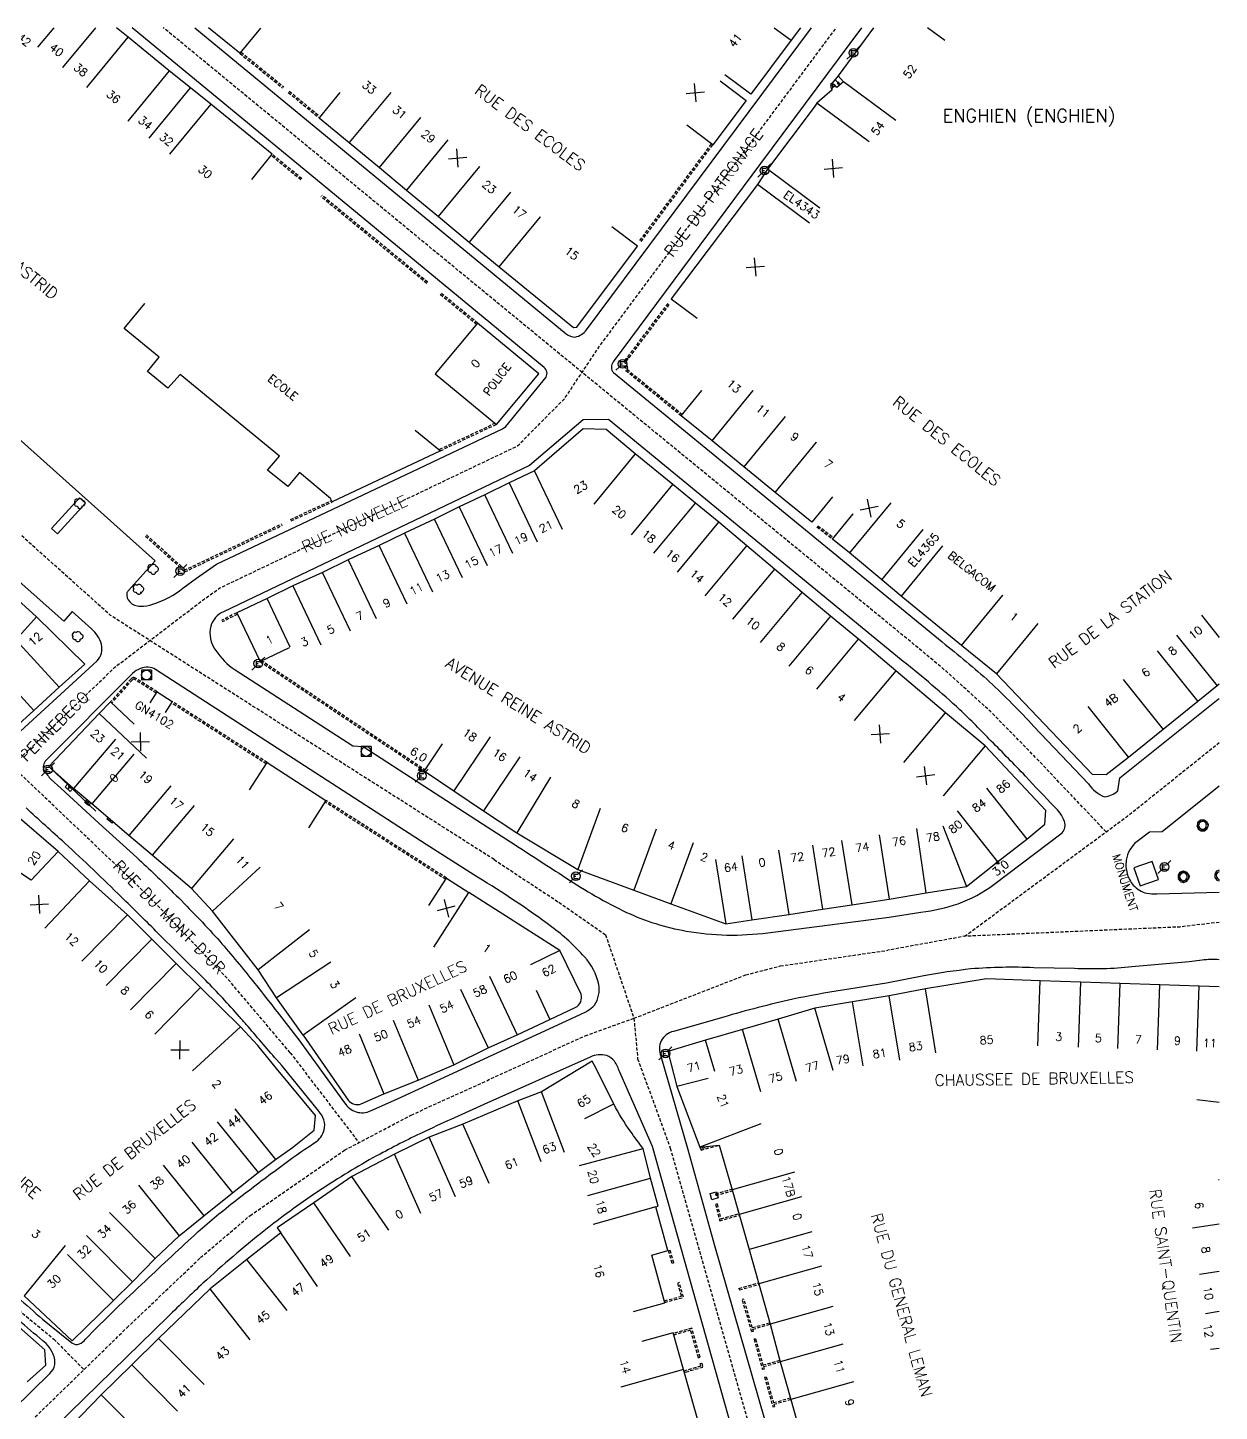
# Model space of a CAD drawing. Header units: millimetres. Extents: x 126000 to 127000, y 153000 to 154000.
# Drawn here: x 126816.8 to 127000, y 153787.3 to 154000 of the extents above; entities that cross this region are included whole.
import ezdxf
from ezdxf.enums import TextEntityAlignment as Align

# ---------------------------------------------------------------- set-up
doc = ezdxf.new("R2010")
doc.units = ezdxf.units.MM
doc.linetypes.add('DASHED', pattern=[0.75, 0.5, -0.25])
doc.layers.get('0').update_dxf_attribs({"linetype": 'CONTINUOUS'})
for name, color, linetype in [('W0001', 6, 'DASHED'), ('W0008', 7, 'CONTINUOUS'), ('W0100', 7, 'CONTINUOUS'), ('W0112', 1, 'DASHED'), ('W0300', 7, 'CONTINUOUS'), ('W0420', 7, 'CONTINUOUS'), ('W0471', 7, 'CONTINUOUS'), ('W0851', 7, 'CONTINUOUS'), ('W0980', 7, 'CONTINUOUS'), ('W0984', 7, 'CONTINUOUS'), ('W0989', 7, 'CONTINUOUS'), ('W0991', 7, 'CONTINUOUS'), ('W1102', 7, 'CONTINUOUS')]:
    doc.layers.add(name, color=color, linetype=linetype)
doc.styles.get("Standard").update_dxf_attribs({"font": 'romans.shx', "width": 0.85})

# ---------------------------------------------------------------- blocks, each defined once
blk = doc.blocks.new('T471')
for p, q in [((-0.333334, 0.333334), (-0.333334, -0.333334)), ((-0.333334, 0.333334), (0.333334, 0.333334)), ((-0.333334, 0), (0, 0)), ((0.500001, 0.500001), (1.000002, 1.000002)), ((-0.500001, -0.500001), (-1.000002, -1.000002)), ((-0.333334, -0.333334), (0.333334, -0.333334))]:
    blk.add_line(p, q)
blk.add_ellipse((0, 0), major_axis=(0.471405, 0.471405), ratio=1, start_param=5.4977871438, end_param=11.780972451)
blk = doc.blocks.new('T420')
for p, q in [((0.75, 0.75), (-0.75, 0.75)), ((-0.75, 0.75), (-0.75, -0.75)), ((0.75, 0.75), (0.75, -0.75)), ((0.75, -0.75), (-0.75, -0.75))]:
    blk.add_line(p, q)
blk.add_ellipse((0, 0), major_axis=(-0.53, 0.53), ratio=1, start_param=3.926991, end_param=10.210176)
blk = doc.blocks.new('T300')
for p, q in [((-0.8, 0.51), (-0.86, 0.34)), ((-0.86, 0.34), (-0.86, 0.17)), ((-0.86, 0.17), (-0.74, 0.06)), ((-0.69, 0.63), (-0.8, 0.51)), ((-0.8, -0.06), (-0.74, 0.06)), ((-0.74, 0.06), (-0.69, 0.11)), ((-0.57, 0.69), (-0.69, 0.63)), ((-0.46, 0.69), (-0.57, 0.69)), ((-0.29, 0.63), (-0.46, 0.69)), ((-0.29, 0.63), (-0.17, 0.74)), ((-0.23, 0.57), (-0.29, 0.63)), ((-0.17, 0.74), (-0.06, 0.8)), ((-0.06, 0.8), (0.06, 0.8)), ((0.06, 0.8), (0.23, 0.74)), ((0.23, 0.74), (0.34, 0.63)), ((0.34, 0.63), (0.4, 0.51)), ((0.46, 0.46), (0.34, 0.46)), ((0.4, 0.51), (0.4, 0.46)), ((0.57, 0.4), (0.46, 0.46)), ((0.57, 0.4), (0.69, 0.29)), ((0.69, 0.29), (0.74, 0.17)), ((0.74, 0.06), (0.69, -0.17)), ((0.74, 0.17), (0.74, 0.06)), ((-0.8, -0.17), (-0.8, -0.06)), ((-0.8, -0.23), (-0.8, -0.17)), ((-0.74, -0.34), (-0.8, -0.23)), ((-0.69, -0.4), (-0.74, -0.34)), ((-0.51, -0.46), (-0.69, -0.4)), ((-0.4, -0.46), (-0.51, -0.46)), ((-0.4, -0.46), (-0.34, -0.46)), ((-0.34, -0.46), (-0.34, -0.4)), ((-0.34, -0.51), (-0.34, -0.46)), ((-0.29, -0.63), (-0.34, -0.51)), ((-0.17, -0.74), (-0.29, -0.63)), ((-0.06, -0.8), (-0.17, -0.74)), ((0.06, -0.8), (-0.06, -0.8)), ((0.17, -0.74), (0.06, -0.8)), ((0.23, -0.69), (0.17, -0.74)), ((0.29, -0.46), (0.23, -0.46)), ((0.29, -0.63), (0.23, -0.69)), ((0.46, -0.4), (0.29, -0.46)), ((0.34, -0.51), (0.29, -0.63)), ((0.34, -0.51), (0.34, -0.46)), ((0.57, -0.34), (0.46, -0.4)), ((0.63, -0.29), (0.57, -0.34)), ((0.69, -0.17), (0.63, -0.29))]:
    blk.add_line(p, q)
blk = doc.blocks.new('T851')
for p, q in [((-0.25, -0.15), (0, 0.32)), ((0, 0.32), (0.25, -0.15)), ((-0.25, -0.15), (0.25, -0.15))]:
    blk.add_line(p, q)
for major_axis in [(-0.106, 0.106), (-0.0354, 0.0354), (-0.0236, 0.0236)]:
    blk.add_ellipse((0, 0), major_axis=major_axis, ratio=1, start_param=3.926991, end_param=10.210176)
blk = doc.blocks.new('t991o')
at = {"color": 0, "linetype": 'Continuous'}
for p, q in [((-1, 1), (1, -1)), ((-1, -1), (1, 1))]:
    blk.add_line(p, q, dxfattribs=at)
blk = doc.blocks.new('t112o')
at = {"color": 0, "linetype": 'Continuous'}
for p, q in [((-0.5, 0.5), (0.5, 0.5)), ((-0.5, -0.5), (-0.5, 0.5)), ((0.5, 0.5), (0.5, -0.5)), ((0.5, -0.5), (-0.5, -0.5))]:
    blk.add_line(p, q, dxfattribs=at)

msp = doc.modelspace()

# ---------------------------------------------------------------- linework, layer by layer
at = {"layer": 'W0001', "flags": 128}
for points in [[(126888.49, 153872.09), (126842.56, 153901.3), (126835.56, 153905.77), (126829.52, 153909.63), (126750.8, 153980.13), (126743.16, 153988.27), (126736.26, 153995.62), (126732.39, 153998.81), (126730.89, 154000)], [(126816.95, 153888.96), (126830.19, 153901.67), (126835.56, 153905.77), (126843.75, 153912.02), (126846.34, 153913.86), (126892.11, 153935.7), (126899.33, 153942.98), (126902.02, 153947), (126904.75, 153951.08), (126941.11, 154000)], [(126982.6, 153876.35), (126977.26, 153881.98), (126970.84, 153888.74), (126964.8, 153894.87), (126958.05, 153901), (126954.4, 153904.06), (126906.46, 153943.35), (126902.02, 153947), (126880.9, 153964.36), (126837.63, 154000)], [(126699.02, 153932.22), (126707.89, 153919.68), (126719.77, 153903.43), (126749.05, 153868.65), (126777.82, 153834.82), (126779.9, 153833.1), (126784.81, 153828.07), (126799.42, 153815.93), (126818.6, 153800.18), (126820.8, 153798.36), (126820.8, 153798.36)], [(126960.83, 153860.29), (126985.87, 153878.77), (127000, 153890.09)], [(126814.36, 153886.48), (126816.95, 153888.96), (126816.95, 153888.96)], [(126857.14, 153842.39), (126847.55, 153853.73), (126835.19, 153866.65), (126814.36, 153886.48), (126811.61, 153883.84), (126804.2, 153874.31), (126802.15, 153869.19), (126781.77, 153836.15), (126779.9, 153833.1), (126778.26, 153829.08), (126772.03, 153823.4), (126760.89, 153813.56), (126745.63, 153803.92), (126730.88, 153797.08), (126726.47, 153794.92), (126726.47, 153794.92)], [(127000, 153862.44), (126993.86, 153861.72), (126960.83, 153860.29), (126949.02, 153858.15), (126949.02, 153858.15)], [(126915.57, 153827.74), (126938.62, 153746.55), (126940.66, 153739.34), (126940.66, 153739.34)]]:
    msp.add_lwpolyline(points, dxfattribs=at)
at = {"layer": 'W0001'}
for points in [[(126888.49, 153872.09), (126898.43, 153865.53), (126905.62, 153860.54), (126909.99, 153847.69), (126910.56, 153841.47), (126915.57, 153827.74), (126915.57, 153827.74)], [(126737.63, 153715.84), (126746.59, 153722.92), (126753.47, 153727.41), (126759.89, 153731.78), (126772.96, 153742.75), (126784.72, 153754.01), (126801.43, 153770.26), (126816.33, 153784.82), (126832.02, 153800.09), (126843.35, 153810.89), (126850.96, 153817.35), (126865.5, 153827.41), (126875.75, 153832.81), (126902.48, 153844.99), (126909.99, 153847.69), (126927.18, 153854.36), (126932.49, 153855.73), (126949.02, 153858.15), (126949.02, 153858.15)], [(126857.14, 153842.39), (126863.51, 153834.05), (126867.7, 153828.57), (126867.7, 153828.57)], [(126820.8, 153798.36), (126825.42, 153793.67), (126825.42, 153793.67)]]:
    msp.add_lwpolyline(points, dxfattribs=at)
at = {"layer": 'W0008', "flags": 128}
for points in [[(126862.22, 153975.78), (126832.84, 154000, 0.1854)], [(126842.46, 154000), (126899.59, 153952.95, 0.1793), (126900.98, 153952.43, 0.1746), (126902.71, 153953.53), (126902.71, 153953.53)], [(126929.47, 153979.11), (126906.8, 153948.63, 0.3438), (126906.83, 153946.96), (126957.39, 153905.55, -0.014), (126964.68, 153899.43, -0.0169), (126971.48, 153892.57), (126979.89, 153883.73, 0.159), (126982.37, 153881.76, 0.1555), (126984.38, 153882.65), (126984.71, 153884.64), (126999.81, 153896.73), (127000, 153896.88)], [(126793.2, 153956.64), (126836.37, 153918.02), (126832.26, 153913.46, 0.1044), (126832.03, 153913.08, 0.2552), (126832.46, 153911.71, 0.2075), (126834.09, 153911.05, 0.0765), (126836.03, 153911.35, 0.0943), (126840.65, 153913.83), (126842.72, 153915.38), (126845.82, 153917.51), (126874.97, 153931.29), (126889.78, 153938.31), (126890.3, 153938.7), (126896.48, 153946.27, 0.3518), (126896.21, 153947.75), (126862.22, 153975.78), (126862.22, 153975.78)], [(126949.23, 153863.22), (126954.12, 153864, 0.0549), (126959.85, 153865.3, 0.0755), (126965.33, 153868.26), (126975.85, 153876.22, 0.2848), (126976.17, 153877.96, 0.1373), (126974.62, 153880.23, -0.0047), (126970.2, 153884.91, 0.0045), (126964.93, 153890.31, 0.0092), (126960.1, 153895.14, 0.0176), (126951.41, 153902.57), (126932.48, 153918.1), (126906.09, 153939.74), (126902.18, 153939.7), (126893.91, 153932.7), (126846.86, 153910.2, 0.1974), (126844.92, 153907.99, 0.2229), (126845.69, 153904.25, 0.1027), (126848.67, 153901.28), (126866.77, 153889.56), (126868.37, 153889.5), (126886.73, 153877.58), (126891.03, 153874.81), (126891.03, 153874.81)], [(126814.44, 153890.73), (126827.46, 153902.64, 0.2515), (126828.11, 153905.18, 0.16), (126826.57, 153907.56), (126823.61, 153910.23), (126822.34, 153908.76), (126817.33, 153913.23), (126809.72, 153919.94)], [(126885.95, 153869.37), (126878.05, 153874.43), (126836.45, 153901.33, 0.2232), (126834.13, 153901.48, 0.1137), (126832.91, 153900.71), (126819.46, 153887.2), (126819.46, 153887.2)], [(126819.46, 153887.2, 0.1151), (126819.14, 153886.37, 0.1611), (126819.83, 153885.08, 0.0444), (126820.4, 153884.41), (126821.87, 153883.08), (126827.72, 153877.68), (126833.56, 153872.4, -0.0124), (126839.17, 153867, -0.0134), (126845.61, 153860.32, -0.0137), (126850.94, 153853.98, -0.0064), (126856.53, 153846.88), (126858.45, 153844.36), (126858.45, 153844.36)], [(127000, 153883.39), (126991.23, 153876.37), (126989.25, 153876.32), (126987.35, 153874.88, 0.1913), (126985.69, 153871.98, 0.1056), (126985.82, 153869.95, 0.1136), (126986.77, 153868.17, 0.1567), (126988.87, 153866.91, 0.0615), (126990.37, 153866.81), (127000, 153867.1, 0.2521)], [(126855.84, 153840.42), (126855.04, 153841.33, -0.0024), (126850.38, 153846.74, 0.0024), (126849.29, 153847.98, 0.0151), (126844.15, 153853.49), (126836.5, 153861.1, 0.0022), (126831.21, 153866.3, 0.0093), (126822.49, 153874.63, -0.005), (126816.52, 153880.03, 0.0905)], [(127000, 153856.69, 0.053158), (126997.35, 153856.63), (126995.38, 153856.39), (126986.57, 153855.59, -0.0158), (126982.16, 153855.28, -0.0131), (126977.75, 153855.32), (126971.48, 153855.47, 0.0298), (126961.81, 153855.28, 0.0179), (126954.54, 153854.21), (126948.82, 153853.07), (126948.82, 153853.07)], [(126819.61, 153797.68, -0.005), (126815.79, 153800.93, 0.0034), (126812.92, 153803.44, 0.0087), (126810.27, 153805.6), (126797.34, 153815.84), (126782.53, 153827.45, 0.1692), (126781.43, 153827.86, 0.1793), (126780.43, 153827.44), (126777.73, 153824.94, -0.0018), (126774.82, 153822.25, -0.0132), (126767.13, 153815.65, -0.0147), (126761.58, 153811.3, -0.0219), (126754.53, 153806.69, -0.0158), (126746.9, 153802.41, -0.0121), (126740.45, 153799.28, 0.0075), (126732.16, 153795.47), (126727.19, 153793), (126727.19, 153793)], [(126797.71, 153670.12), (126807.96, 153671.4, 0.0275), (126813.56, 153672.38, 0.0367), (126819.55, 153674.31, 0.0446), (126828.59, 153678.95), (126872.44, 153706.46), (126886.51, 153715.36, -0.0176), (126900.85, 153723.95, -0.0122), (126914.05, 153730.43), (126931.4, 153738.69, 0.109), (126934.26, 153740.74, 0.0905), (126935.35, 153742.82, 0.1486), (126935.57, 153747.28), (126912.87, 153827.97), (126912.87, 153827.97)], [(126918.26, 153827.51), (126922.4, 153812.76), (126941.66, 153745.82, 0.1275), (126942.48, 153744.25, 0.1987), (126944.15, 153743.58), (126955.47, 153743.93), (127000, 153745.45)], [(126815.27, 153804.79, 0.0102), (126819.06, 153801.45), (126821.99, 153799.05), (126821.99, 153799.05)]]:
    msp.add_lwpolyline(points, format="xyb", dxfattribs=at)
for points in [[(126902.71, 153953.53), (126937.27, 154000)], [(126944.96, 154000), (126929.47, 153979.11), (126929.47, 153979.11)], [(126824.76, 153927.69), (126825.66, 153926.87), (126821.35, 153922.16), (126820.46, 153922.97), (126824.76, 153927.69), (126824.76, 153927.69)], [(126891.03, 153874.81), (126891.03, 153874.81), (126891.03, 153874.81)]]:
    msp.add_lwpolyline(points, dxfattribs=at)
at = {"layer": 'W0008'}
for points in [[(126891.03, 153874.81, 0.0018), (126899.54, 153869.3, 0.0356), (126908.85, 153863.97, 0.0623), (126918, 153861.1, 0.0402), (126924.27, 153860.49, 0.0359), (126930.56, 153860.84), (126949.23, 153863.22), (126949.23, 153863.22)], [(126858.45, 153844.36), (126865.51, 153834.68, 0.1574), (126867.29, 153833.28, 0.1772), (126869.48, 153833.46), (126873.54, 153835.27), (126901.7, 153848.28, 0.1108), (126903.92, 153849.7, 0.2014), (126904.57, 153852.88, 0.1411), (126902.38, 153857.12, 0.0541), (126897.32, 153861.77, 0.0244), (126885.95, 153869.37), (126885.95, 153869.37)], [(126948.81, 153853.07), (126942.05, 153852, 0.013), (126934.42, 153850.62, 0.0168), (126923.8, 153847.88), (126916.06, 153845.67, 0.2021), (126914.16, 153844.24, 0.1792), (126914.13, 153841.85), (126918.26, 153827.51), (126918.26, 153827.51)], [(126912.87, 153827.97), (126907.8, 153839.41, 0.0584), (126907, 153841.09, 0.1471), (126905.8, 153841.95, 0.183), (126903.27, 153841.71), (126886.9, 153834.41, 0.0058), (126877.96, 153830.35, 0.0137), (126870.96, 153826.82, 0.0209), (126862.31, 153821.64, 0.0199), (126854.12, 153815.78, 0.0022), (126853.16, 153815.03, 0.0194), (126843.73, 153806.95, 0.0064), (126838.4, 153801.86), (126812.45, 153776.58)], [(126821.99, 153799.05), (126823.57, 153797.77, 0.2481), (126824.76, 153797.63, 0.1168), (126825.64, 153798.31, -0.0145), (126834.85, 153807.28, -0.0076), (126842.96, 153814.83, -0.0151), (126848.76, 153819.68, -0.0061), (126855.07, 153824.44, -0.0169), (126860.04, 153828), (126860.95, 153828.58, 0.1841), (126862.35, 153830.53, 0.1385), (126862.33, 153832.05, 0.094), (126861.52, 153833.41), (126855.84, 153840.42), (126855.84, 153840.42)], [(126727.19, 153793), (126714.38, 153787.14, 0.2037), (126713.63, 153786.2, 0.1875), (126713.61, 153785.35), (126721.81, 153767.11), (126728.51, 153752.21, 0.0121), (126732.16, 153744.5, -0.0035), (126740.13, 153729.62, 0.0774), (126741.4, 153727.58, 0.1833), (126743.54, 153726.48, 0.1347), (126745.9, 153727.25, 0.0147), (126752.1, 153730.94, 0.0094), (126757.69, 153734.43, 0.0284), (126764.82, 153739.86, 0.0115), (126771.35, 153745.71, 0.0043), (126781.03, 153754.86, 0.0023), (126794.89, 153768.32), (126820.2, 153793.07, 0.1556), (126820.93, 153794.44, 0.155), (126820.55, 153796.35, 0.0803), (126819.61, 153797.68)]]:
    msp.add_lwpolyline(points, format="xyb", dxfattribs=at)
at = {"layer": 'W0100'}
for p, q in [((126940.89, 153992.02), (126941.66, 153991.22)), ((126941.23, 153991.45), (126941.66, 153991.22)), ((126941.66, 153991.22), (126941.45, 153991.67)), ((126822.93, 153882.93), (126823.35, 153883.42)), ((126823.35, 153883.42), (126822.98, 153883.28)), ((126823.35, 153883.42), (126823.27, 153883.03)), ((126825.83, 153880.63), (126826.16, 153881.06)), ((126826.16, 153881.06), (126825.87, 153880.92)), ((126826.16, 153881.06), (126826.09, 153880.74)), ((126829.35, 153878), (126829.5, 153878.2)), ((126829.5, 153878.2), (126829.35, 153878.14)), ((126829.5, 153878.2), (126829.48, 153878.04)), ((126860.8, 153830.49), (126861.04, 153832.76))]:
    msp.add_line(p, q, dxfattribs=at)
at = {"layer": 'W0100', "flags": 128}
for points in [[(126851.22, 153976.66), (126854.39, 153980.53), (126844.94, 153988.26), (126841.81, 153990.73), (126838.53, 153993.35), (126832.21, 153998.54), (126830.44, 154000)], [(126852.57, 153999.93), (126849.4, 153996.06), (126844.59, 154000)], [(126946.81, 154000), (126941.39, 153992.62), (126942.23, 153991.68), (126941.2, 153990.8), (126940.95, 153991.1), (126940.36, 153990.62), (126940.46, 153990.43), (126938.1, 153988.38), (126937.68, 153987.78), (126930.55, 153978.22), (126928.97, 153975.9), (126915.72, 153958.32), (126919.71, 153955.31), (126919.71, 153955.31)], [(126935.61, 154000), (126934.17, 153998.06), (126927.95, 153989.77), (126923.95, 153992.77), (126923.95, 153992.77)], [(126941.39, 153992.62), (126940.4, 153991.43), (126940.4, 153991.43)], [(126923.26, 153991.81), (126927.25, 153988.8), (126922.14, 153982.01), (126918.14, 153985.01), (126918.14, 153985.01)], [(126864.75, 153990.02), (126861.58, 153986.15), (126866.22, 153982.35), (126870.85, 153978.5), (126875, 153975.02), (126879.94, 153970.97), (126884.65, 153967.02), (126889.27, 153963.21), (126895.96, 153957.74), (126900.72, 153953.91), (126901.21, 153953.94), (126910.56, 153966.38), (126906.57, 153969.38), (126906.57, 153969.38)], [(126876.38, 153938.13), (126880.24, 153934.95), (126863.59, 153927.08), (126863.34, 153927.63), (126858.55, 153931.6), (126856.78, 153929.43), (126853.66, 153931.98), (126855.48, 153934.1), (126840.2, 153946.69), (126838.33, 153944.57), (126835.2, 153947.14), (126837, 153949.32), (126831.6, 153953.74), (126834.78, 153957.6), (126834.78, 153957.6)], [(126888.86, 153939.01), (126895.39, 153946.78), (126885.96, 153954.55), (126879.43, 153946.77), (126888.86, 153939.01), (126888.86, 153939.01)], [(126940.53, 153927.85), (126937.37, 153923.97), (126931.71, 153928.54), (126926.9, 153932.49), (126922.02, 153936.47), (126917.26, 153940.33), (126920.42, 153944.21), (126920.42, 153944.21)], [(126949.25, 153866.02), (126954.95, 153866.97), (126961.14, 153867.97), (126965.88, 153871.72), (126970.38, 153875.22), (126973.17, 153877.51), (126973.34, 153879.64), (126963.98, 153889.56), (126957.91, 153894.67), (126950.27, 153901.12), (126944.51, 153905.97), (126940.21, 153909.52), (126935.87, 153913.14), (126931.58, 153916.72), (126927.34, 153920.31), (126923.07, 153923.95), (126919.45, 153926.87), (126915.99, 153929.76), (126910.19, 153934.48), (126905.73, 153938.22), (126902.21, 153938.32), (126897.39, 153934.15), (126894.71, 153931.88), (126890.83, 153930), (126887.06, 153928.18), (126883.14, 153926.35), (126879.31, 153924.44), (126874.69, 153922.29), (126870.82, 153920.37), (126866.03, 153918.17), (126862.13, 153916.25), (126857.55, 153914.16), (126853.62, 153912.23), (126848.91, 153910.05), (126852.51, 153902.54), (126857.02, 153904.71), (126857.02, 153904.71)], [(127000, 153899.06), (126999.66, 153898.79), (126996.68, 153896.38), (126991.37, 153892.11), (126986.02, 153887.8), (126982.6, 153885.11), (126980.52, 153885.16), (126965.76, 153900.64), (126960.37, 153905.03), (126951.07, 153912.59), (126948.11, 153915.09), (126943.12, 153919.23), (126940.53, 153921.36), (126943.68, 153925.24), (126943.68, 153925.24)], [(126813.67, 153891.31), (126817.72, 153895.01), (126821.61, 153898.58), (126825.57, 153902.14), (126818.15, 153909.4), (126814.12, 153913.05), (126810.77, 153909.35), (126810.77, 153909.35)], [(126835.62, 153896.18), (126836.7, 153897.87), (126839, 153896.39), (126837.92, 153894.71), (126837.92, 153894.71)], [(126820.02, 153886.42), (126827.78, 153894.57), (126829.53, 153896.35), (126833.15, 153892.9), (126833.15, 153892.9)], [(126880.51, 153889.88), (126877.73, 153885.73), (126882.32, 153882.64), (126886.88, 153879.58), (126891.98, 153876.2), (126891.98, 153876.2)], [(126859.13, 153845.07), (126855.02, 153850.85), (126852.22, 153855.15), (126845.18, 153864.15), (126841.95, 153867.64), (126835.91, 153872.75), (126832.32, 153875.79), (126826.65, 153880.65), (126823.82, 153883), (126820.02, 153886.42), (126820.02, 153886.42)], [(126850.89, 153882.8), (126853.6, 153887), (126862.64, 153881.16), (126859.93, 153876.96), (126859.93, 153876.96)], [(126822.97, 153883.76), (126822.55, 153883.28), (126823.31, 153882.57), (126823.75, 153883.06), (126823.75, 153883.06)], [(126826.45, 153880.82), (126826.11, 153880.41), (126825.55, 153880.85), (126825.9, 153881.27), (126825.9, 153881.27)], [(126855.05, 153839.96), (126852.14, 153843.49), (126849.48, 153846.36), (126843.34, 153852.4), (126839.61, 153856.13), (126835.89, 153859.83), (126832.14, 153863.57), (126826.27, 153868.83), (126821.47, 153873.35), (126814.42, 153879.36)], [(126829.91, 153877.86), (126829.75, 153877.68), (126828.94, 153878.33), (126829.12, 153878.53), (126829.12, 153878.53)], [(126990.67, 153869.03), (126989.69, 153871.82), (126986.85, 153870.83), (126987.85, 153868.04), (126990.67, 153869.03), (126990.67, 153869.03)], [(126878.48, 153865.05), (126881.18, 153869.25), (126884.6, 153867.05), (126884.6, 153867.05)], [(127000, 153852.52), (126996.9, 153852.63), (126990.85, 153852.85), (126984.75, 153853.03), (126978.68, 153853.25), (126972.44, 153853.44), (126964.18, 153853.75), (126954.8, 153852.23), (126949.21, 153851.14), (126949.21, 153851.14)], [(126949.21, 153851.13), (126949.21, 153851.13), (126949.21, 153851.13)], [(127000, 153834.73), (126996.55, 153835.14), (126996.55, 153835.14)], [(126819.39, 153796.69), (126811.46, 153803.68), (126804.92, 153808.83), (126796.57, 153815.21), (126791.99, 153818.58), (126782.07, 153826.83), (126780.69, 153826.77), (126778.12, 153824.29), (126767.8, 153814.88), (126754.92, 153806.03), (126751.22, 153803.92), (126747.4, 153801.75), (126743.46, 153799.91), (126738.52, 153797.63), (126732.44, 153794.84), (126727.43, 153792.32), (126727.43, 153792.32)], [(126909.95, 153802.58), (126914.76, 153803.92), (126912.72, 153811.28), (126915.19, 153812.01), (126913.35, 153818.68), (126913.73, 153818.78), (126912.55, 153823.1), (126911.41, 153827.65), (126911.41, 153827.65)], [(126920.14, 153827.87), (126923.09, 153828.18), (126925.07, 153821.31), (126926.16, 153817.54), (126927.71, 153812.12), (126929.2, 153806.88), (126930.96, 153800.66), (126932.5, 153794.85), (126934.14, 153789.06), (126935.76, 153783.23)], [(126999.86, 153822.88), (127000, 153822.9)], [(126816.24, 153804.99), (126823.64, 153798.09), (126823.64, 153798.09)], [(126913.34, 153737.39), (126918.58, 153739.86), (126923.84, 153742.36), (126930.34, 153745.39), (126930.77, 153747.29), (126928.53, 153754.99), (126926.88, 153760.6), (126925.32, 153766.18), (126923.05, 153774.44), (126922.89, 153775.02), (126923.11, 153775.08), (126923.59, 153775.88), (126923.07, 153777.75), (126922.26, 153778.23), (126922.01, 153778.16), (126921.31, 153780.65), (126917.62, 153793.67), (126916.01, 153799.33), (126911.2, 153797.97), (126911.2, 153797.97)]]:
    msp.add_lwpolyline(points, dxfattribs=at)
at = {"layer": 'W0100'}
for points in [[(126891.98, 153876.2), (126901.38, 153870.55), (126909.96, 153867.39), (126915.65, 153865.27), (126924.14, 153862.23), (126928.12, 153862.81), (126933.79, 153863.67), (126938.97, 153864.45), (126943.47, 153865.15), (126949.25, 153866.02), (126949.25, 153866.02)], [(126949.21, 153851.14), (126943.59, 153850.23), (126937.8, 153849.24), (126932.15, 153847.55), (126926.67, 153845.97), (126921.01, 153844.33), (126915.18, 153842.57), (126916.57, 153837.19), (126920.14, 153827.87), (126920.14, 153827.87)], [(126861.04, 153832.76), (126855.05, 153839.96), (126855.05, 153839.96)], [(126823.64, 153798.09), (126829.96, 153804.3), (126832.88, 153807.18), (126836.39, 153810.74), (126840.07, 153814.23), (126843.88, 153817.29), (126848.26, 153820.86), (126852.19, 153823.97), (126854.89, 153825.96), (126857.48, 153827.84), (126860.8, 153830.49), (126860.8, 153830.49)], [(126816.72, 153791.8), (126819.58, 153794.36), (126819.39, 153796.69)]]:
    msp.add_lwpolyline(points, dxfattribs=at)
for points in [[(126859.13, 153845.07), (126866.04, 153835.1, 0.3189), (126868.07, 153834.53), (126871.56, 153836.08), (126876.82, 153838.15), (126882.31, 153840.55), (126887.6, 153843.13), (126892.03, 153845.14), (126897.08, 153847.48), (126900.98, 153849.36, 0.3544), (126901.9, 153851.41), (126898.58, 153858.12), (126884.6, 153867.05), (126884.6, 153867.05)], [(126911.41, 153827.65, -0.008), (126909.46, 153830.31, -0.036), (126906.89, 153834.53), (126903.87, 153840.54), (126903.59, 153841.08), (126895.77, 153836.37), (126892.14, 153834.99), (126883.68, 153831.43), (126878.5, 153829.4), (126873.18, 153826.8), (126866.64, 153823.34), (126860.78, 153819.32), (126855.13, 153815.48), (126855.68, 153814.68), (126850.49, 153810.62), (126844.81, 153806.1), (126836.87, 153798.47), (126832.77, 153794.39), (126828.09, 153789.77), (126823.47, 153785.03), (126819.32, 153781.1), (126815.2, 153776.98), (126815.2, 153776.98)]]:
    msp.add_lwpolyline(points, format="xyb", dxfattribs=at)
at = {"layer": 'W0112'}
for p, q in [((126849.4, 153996.06), (126855.98, 153990.73)), ((126849.56, 153996.26), (126856.14, 153990.92)), ((126857, 153990.23), (126861.73, 153986.34)), ((126940.25, 153991.18), (126940.24, 153991.03)), ((126940.24, 153991.03), (126940.25, 153990.91)), ((126940.26, 153991.26), (126940.25, 153991.18)), ((126940.25, 153990.91), (126940.27, 153990.8)), ((126940.28, 153991.34), (126940.26, 153991.26)), ((126940.82, 153990.88), (126940.27, 153991.21)), ((126940.27, 153991.21), (126940.44, 153991.2)), ((126940.27, 153990.8), (126940.31, 153990.71)), ((126940.31, 153991.4), (126940.28, 153991.34)), ((126940.35, 153991.43), (126940.31, 153991.4)), ((126940.31, 153990.71), (126940.35, 153990.62)), ((126940.4, 153991.43), (126940.35, 153991.43)), ((126940.94, 153991.09), (126940.4, 153991.43)), ((126940.44, 153991.2), (126940.52, 153991.26)), ((126940.5, 153991.2), (126940.49, 153991.14)), ((126940.49, 153991.14), (126940.49, 153991.03)), ((126940.49, 153991.03), (126940.49, 153990.95)), ((126940.49, 153990.95), (126940.51, 153990.88)), ((126940.52, 153991.25), (126940.5, 153991.2)), ((126940.51, 153990.88), (126940.54, 153990.81)), ((126940.52, 153991.26), (126940.52, 153991.25)), ((126940.54, 153990.81), (126940.58, 153990.73)), ((126856.84, 153990.04), (126861.58, 153986.15)), ((126910.9, 153967.27), (126921.94, 153982.16)), ((126911.1, 153967.12), (126922.14, 153982.01)), ((126858.78, 153976.58), (126854.23, 153980.33)), ((126858.94, 153976.77), (126854.39, 153980.52)), ((126878.14, 153960.67), (126861.86, 153974.03)), ((126878.3, 153960.86), (126862.02, 153974.23)), ((126885.82, 153954.35), (126880.18, 153958.99)), ((126885.98, 153954.54), (126880.34, 153959.19)), ((126915.18, 153957.59), (126908.55, 153948.8)), ((126915.38, 153957.44), (126908.75, 153948.65)), ((126908.55, 153948.8), (126908.77, 153947.28)), ((126908.8, 153948.84), (126909.02, 153947.31)), ((126908.77, 153947.29), (126917.27, 153940.35)), ((126908.77, 153947.28), (126917.28, 153940.34)), ((126908.92, 153947.48), (126917.43, 153940.54)), ((126908.93, 153947.47), (126917.43, 153940.54)), ((126880.13, 153935.18), (126888.76, 153939.25)), ((126880.24, 153934.95), (126888.87, 153939.03)), ((126857.18, 153924.38), (126863.49, 153927.31)), ((126857.29, 153924.16), (126863.59, 153927.08)), ((126835.05, 153922.01), (126841.12, 153916.53)), ((126840.84, 153916.57), (126855.83, 153923.71)), ((126840.95, 153916.34), (126855.94, 153923.49)), ((126938.13, 153923.23), (126940.53, 153921.36)), ((126938.28, 153923.43), (126940.69, 153921.56)), ((126834.88, 153921.82), (126840.95, 153916.34)), ((126848.91, 153910.04), (126846.56, 153908.84)), ((126849.02, 153909.82), (126846.67, 153908.62)), ((126852.51, 153902.54), (126877.73, 153885.73)), ((126852.65, 153902.75), (126877.86, 153885.93)), ((126832.68, 153899.9), (126829.53, 153896.35)), ((126832.87, 153899.73), (126829.72, 153896.19)), ((126832.77, 153899.98), (126832.68, 153899.9)), ((126832.89, 153900.05), (126832.77, 153899.98)), ((126832.92, 153899.78), (126832.87, 153899.73)), ((126833.02, 153900.09), (126832.89, 153900.05)), ((126833, 153899.82), (126832.92, 153899.78)), ((126833.07, 153899.85), (126833, 153899.82)), ((126833.15, 153900.1), (126833.02, 153900.09)), ((126833.12, 153899.85), (126833.07, 153899.85)), ((126833.13, 153899.85), (126833.12, 153899.85)), ((126836.56, 153897.66), (126833.13, 153899.85)), ((126833.26, 153900.06), (126833.15, 153900.1)), ((126836.7, 153897.87), (126833.26, 153900.06)), ((126853.47, 153886.79), (126838.86, 153896.18)), ((126853.6, 153887), (126839, 153896.39)), ((126881.05, 153869.04), (126862.5, 153880.94)), ((126881.18, 153869.25), (126862.64, 153881.15)), ((126996.71, 153877.83), (126996.56, 153877.31)), ((126997.13, 153878.16), (126996.71, 153877.83)), ((126996.92, 153877.69), (126996.81, 153877.32)), ((126997.22, 153877.93), (126996.92, 153877.69)), ((126997.66, 153878.19), (126997.13, 153878.16)), ((126997.6, 153877.94), (126997.22, 153877.93)), ((126997.92, 153877.73), (126997.6, 153877.94)), ((126998.11, 153877.89), (126997.66, 153878.19)), ((126998.05, 153877.38), (126997.92, 153877.73)), ((126997.95, 153877.01), (126998.05, 153877.38)), ((126998.3, 153877.39), (126998.11, 153877.89)), ((126998.16, 153876.87), (126998.3, 153877.39)), ((126996.56, 153877.31), (126996.75, 153876.8)), ((126996.75, 153876.8), (126997.2, 153876.51)), ((126996.81, 153877.32), (126996.95, 153876.96)), ((126996.95, 153876.96), (126997.27, 153876.75)), ((126997.2, 153876.51), (126997.74, 153876.53)), ((126997.27, 153876.75), (126997.65, 153876.77)), ((126997.65, 153876.77), (126997.95, 153877.01)), ((126997.74, 153876.53), (126998.16, 153876.87)), ((126993.95, 153870.13), (126993.65, 153869.68)), ((126993.65, 153869.68), (126993.67, 153869.15)), ((126993.67, 153869.15), (126994, 153868.72)), ((126994.11, 153869.93), (126993.89, 153869.61)), ((126993.89, 153869.61), (126993.91, 153869.23)), ((126993.91, 153869.23), (126994.14, 153868.93)), ((126994.46, 153870.31), (126993.95, 153870.13)), ((126994.46, 153870.06), (126994.11, 153869.93)), ((126994.14, 153868.93), (126994.51, 153868.82)), ((126994.97, 153870.17), (126994.46, 153870.31)), ((126994.83, 153869.96), (126994.46, 153870.06)), ((126994.51, 153868.82), (126994.87, 153868.96)), ((126995.07, 153869.66), (126994.83, 153869.96)), ((126994.87, 153868.96), (126995.08, 153869.27)), ((126995.3, 153869.74), (126994.97, 153870.17)), ((126995.02, 153868.76), (126995.32, 153869.21)), ((126995.08, 153869.27), (126995.07, 153869.66)), ((126995.32, 153869.21), (126995.3, 153869.74)), ((126999.59, 153870.31), (126999.29, 153869.86)), ((126999.29, 153869.86), (126999.3, 153869.33)), ((126999.3, 153869.33), (126999.64, 153868.9)), ((126999.74, 153870.11), (126999.53, 153869.79)), ((126999.53, 153869.79), (126999.54, 153869.41)), ((126999.54, 153869.41), (126999.78, 153869.11)), ((127000, 153870.46), (126999.59, 153870.31)), ((126999.64, 153868.9), (127000, 153868.8)), ((127000, 153870.21), (126999.74, 153870.11)), ((126999.78, 153869.11), (127000, 153869.05)), ((126994, 153868.72), (126994.52, 153868.57)), ((126994.52, 153868.57), (126995.02, 153868.76)), ((126920.14, 153827.87), (126920.32, 153827.41)), ((126920.32, 153827.41), (126923.09, 153828.18)), ((126920.4, 153827.9), (126920.47, 153827.71)), ((126920.47, 153827.71), (126921.6, 153828.02)), ((126922.54, 153820.7), (126925.04, 153821.41)), ((126922.61, 153820.46), (126925.11, 153821.17)), ((126922.54, 153819.07), (126923.18, 153816.54)), ((126922.78, 153819.14), (126923.36, 153816.85)), ((126923.18, 153816.54), (126926.18, 153817.39)), ((126923.36, 153816.85), (126926.12, 153817.64)), ((126915.87, 153810.01), (126915.3, 153811.98)), ((126916.11, 153810.08), (126915.54, 153812.05)), ((126917.29, 153804.97), (126916.73, 153806.97)), ((126917.6, 153804.79), (126916.97, 153807.04)), ((126926.13, 153806.16), (126929.14, 153807.02)), ((126926.2, 153805.92), (126929.21, 153806.78)), ((126914.67, 153804.24), (126917.29, 153804.97)), ((126914.74, 153804), (126917.6, 153804.79)), ((126928.12, 153799.48), (126926.65, 153804.44)), ((126928.19, 153800.12), (126926.89, 153804.51)), ((126918.88, 153800.04), (126916.04, 153799.23)), ((126918.71, 153799.73), (126916.11, 153798.99)), ((126919.92, 153795.5), (126918.71, 153799.73)), ((126920.16, 153795.57), (126918.88, 153800.04)), ((126928.36, 153799.55), (126928.26, 153799.88)), ((126928.37, 153798.56), (126928.39, 153798.57)), ((126928.44, 153798.32), (126928.46, 153798.33)), ((126928.46, 153798.33), (126929.76, 153793.67)), ((126928.7, 153798.39), (126929.82, 153794.37)), ((126920.27, 153794.18), (126920.17, 153794.59)), ((126920.41, 153794.65), (126920.58, 153794.01)), ((126920.27, 153794.18), (126917.69, 153793.44)), ((126920.58, 153794.01), (126917.76, 153793.2)), ((126929.89, 153794.13), (126930, 153793.74)), ((126930.09, 153792.51), (126931.35, 153787.93)), ((126930.33, 153792.57), (126931.44, 153788.54)), ((126931.51, 153788.3), (126931.6, 153787.99))]:
    msp.add_line(p, q, dxfattribs=at)
for points in [[(126922.54, 153820.7), (126922.61, 153820.46)], [(126925.04, 153821.41), (126925.11, 153821.17)], [(126922.78, 153819.14), (126922.54, 153819.07)], [(126926.12, 153817.64), (126926.18, 153817.39)], [(126915.3, 153811.98), (126915.54, 153812.05)], [(126916.11, 153810.08), (126915.87, 153810.01)], [(126916.97, 153807.04), (126916.73, 153806.97)], [(126926.13, 153806.16), (126926.2, 153805.92)], [(126914.67, 153804.24), (126914.74, 153804)], [(126926.89, 153804.51), (126926.65, 153804.44)], [(126916.04, 153799.23), (126916.11, 153798.99)], [(126928.36, 153799.55), (126928.12, 153799.48)], [(126928.7, 153798.39), (126928.46, 153798.33)], [(126919.92, 153795.5), (126920.16, 153795.57)], [(126920.17, 153794.59), (126920.41, 153794.65)], [(126917.69, 153793.44), (126917.76, 153793.2)], [(126930, 153793.74), (126929.76, 153793.67)], [(126930.09, 153792.51), (126930.33, 153792.57)], [(126931.35, 153787.93), (126931.6, 153787.99)]]:
    msp.add_lwpolyline(points, dxfattribs=at)
at = {"layer": 'W0112', "flags": 128}
for points in [[(126928.19, 153800.12), (126930.89, 153800.89)], [(126928.26, 153799.88), (126930.96, 153800.65), (126930.96, 153800.65)], [(126929.82, 153794.37), (126932.43, 153795.11)], [(126929.89, 153794.13), (126932.5, 153794.87)], [(126934.07, 153789.29), (126931.44, 153788.54)], [(126934.14, 153789.05), (126931.51, 153788.3)]]:
    msp.add_lwpolyline(points, dxfattribs=at)
at = {"layer": 'W1102', "flags": 128}
for points in [[(126818.36, 153996.98), (126820.84, 154000)], [(126827.18, 154000), (126822.15, 153993.87), (126822.15, 153993.87)], [(126931.57, 154000), (126934.17, 153998.06), (126934.17, 153998.06)], [(126957.78, 153998.03), (126955.11, 154000)], [(126825.86, 153990.81), (126832.21, 153998.54), (126832.21, 153998.54)], [(126838.53, 153993.35), (126832.18, 153985.62), (126832.18, 153985.62)], [(126835.46, 153983), (126841.81, 153990.73), (126841.81, 153990.73)], [(126950.27, 153985.73), (126942.23, 153991.68), (126942.23, 153991.68)], [(126844.94, 153988.26), (126838.59, 153980.53), (126838.59, 153980.53)], [(126872.59, 153990.05), (126866.22, 153982.35), (126866.22, 153982.35)], [(126946.14, 153982.43), (126938.1, 153988.38), (126938.1, 153988.38)], [(126870.85, 153978.5), (126877.23, 153986.21), (126877.23, 153986.21)], [(126881.37, 153982.73), (126875, 153975.02), (126875, 153975.02)], [(126879.94, 153970.97), (126886.31, 153978.68), (126886.31, 153978.68)], [(126938.59, 153972.27), (126930.55, 153978.22), (126930.55, 153978.22)], [(126937, 153969.95), (126928.97, 153975.9), (126928.97, 153975.9)], [(126891.02, 153974.72), (126884.65, 153967.02), (126884.65, 153967.02)], [(126889.27, 153963.21), (126895.63, 153970.93), (126895.63, 153970.93)], [(126922.02, 153936.47), (126928.35, 153944.21), (126928.35, 153944.21)], [(126933.24, 153940.23), (126926.9, 153932.49), (126926.9, 153932.49)], [(126931.71, 153928.54), (126938.05, 153936.27), (126938.05, 153936.27)], [(126910.19, 153934.48), (126903.84, 153926.75), (126903.84, 153926.75)], [(126899.01, 153922.86), (126894.71, 153931.88), (126894.71, 153931.88)], [(126890.83, 153930), (126895.13, 153920.97), (126895.13, 153920.97)], [(126909.64, 153922.03), (126915.99, 153929.76), (126915.99, 153929.76)], [(126883.14, 153926.35), (126887.45, 153917.32), (126887.45, 153917.32)], [(126891.36, 153919.16), (126887.06, 153928.18), (126887.06, 153928.18)], [(126913.04, 153919.19), (126919.45, 153926.87), (126919.45, 153926.87)], [(126949.47, 153926.95), (126943.12, 153919.23), (126943.12, 153919.23)], [(126883.61, 153915.42), (126879.31, 153924.44), (126879.31, 153924.44)], [(126874.69, 153922.29), (126879, 153913.27), (126879, 153913.27)], [(126916.67, 153916.27), (126923.07, 153923.95), (126923.07, 153923.95)], [(126948.11, 153915.09), (126954.47, 153922.82), (126954.47, 153922.82)], [(126875.13, 153911.35), (126870.82, 153920.37), (126870.82, 153920.37)], [(126920.93, 153912.63), (126927.34, 153920.31), (126927.34, 153920.31)], [(126957.42, 153920.31), (126951.07, 153912.59), (126951.07, 153912.59)], [(126866.03, 153918.17), (126870.34, 153909.14), (126870.34, 153909.14)], [(126866.43, 153907.23), (126862.13, 153916.25), (126862.13, 153916.25)], [(126931.58, 153916.72), (126925.17, 153909.05), (126925.17, 153909.05)], [(126857.55, 153914.16), (126861.86, 153905.13), (126861.86, 153905.13)], [(126857.14, 153904.75), (126853.62, 153912.23), (126853.62, 153912.23)], [(126929.46, 153905.47), (126935.87, 153913.14), (126935.87, 153913.14)], [(126960.37, 153905.03), (126966.72, 153912.75), (126966.72, 153912.75)], [(126814.94, 153905.87), (126818.15, 153909.4), (126818.15, 153909.4)], [(126940.21, 153909.52), (126933.8, 153901.85), (126933.8, 153901.85)], [(126997.28, 153909.65), (127000, 153906.25)], [(126972.11, 153908.37), (126965.76, 153900.64), (126965.76, 153900.64)], [(126814.94, 153905.87), (126821.61, 153898.58), (126821.61, 153898.58)], [(126938.1, 153898.3), (126944.51, 153905.97), (126944.51, 153905.97)], [(126993.41, 153906.6), (126999.66, 153898.79), (126999.66, 153898.79)], [(126990.43, 153904.19), (126996.68, 153896.38), (126996.68, 153896.38)], [(126810.97, 153902.39), (126817.72, 153895.01), (126817.72, 153895.01)], [(126950.27, 153901.12), (126943.86, 153893.45), (126943.86, 153893.45)], [(126985.24, 153899.76), (126991.37, 153892.11), (126991.37, 153892.11)], [(126827.78, 153894.57), (126835.02, 153887.67), (126835.02, 153887.67)], [(126951.48, 153887.01), (126957.91, 153894.67), (126957.91, 153894.67)], [(126979.77, 153895.61), (126986.02, 153887.8), (126986.02, 153887.8)], [(126830.28, 153890.63), (126823.82, 153883), (126823.82, 153883)], [(126887.89, 153890.94), (126882.32, 153882.64), (126882.32, 153882.64)], [(126833.11, 153888.28), (126826.65, 153880.65), (126826.65, 153880.65)], [(126963.98, 153889.56), (126957.55, 153881.9), (126957.55, 153881.9)], [(126827.26, 153879.52), (126820.02, 153886.42), (126820.02, 153886.42)], [(126892.46, 153887.88), (126886.88, 153879.58), (126886.88, 153879.58)], [(126838.78, 153883.42), (126832.32, 153875.79), (126832.32, 153875.79)], [(126964.22, 153883.09), (126970.38, 153875.22), (126970.38, 153875.22)], [(126842.37, 153880.38), (126835.91, 153872.75), (126835.91, 153872.75)], [(126959.71, 153879.6), (126965.88, 153871.72), (126965.88, 153871.72)], [(126848.42, 153875.27), (126841.95, 153867.64), (126841.95, 153867.64)], [(126954.95, 153866.97), (126953.47, 153876.86), (126953.47, 153876.86)], [(126957.48, 153877.28), (126961.14, 153867.97), (126961.14, 153867.97)], [(126817.32, 153868.95), (126809.52, 153874.07), (126809.52, 153874.07)], [(126817.32, 153868.95), (126821.47, 153873.35), (126821.47, 153873.35)], [(126819.41, 153861.56), (126826.27, 153868.83), (126826.27, 153868.83)], [(126852.52, 153870.93), (126845.18, 153864.15), (126845.18, 153864.15)], [(126825.08, 153856.49), (126832.14, 153863.57), (126832.14, 153863.57)], [(126860.09, 153861.31), (126852.22, 153855.15), (126852.22, 153855.15)], [(126828.83, 153852.75), (126835.89, 153859.83), (126835.89, 153859.83)], [(126832.6, 153849), (126839.61, 153856.13), (126839.61, 153856.13)], [(126863.4, 153856.32), (126855.02, 153850.85), (126855.02, 153850.85)], [(126836.33, 153845.27), (126843.34, 153852.4), (126843.34, 153852.4)], [(126956.41, 153842.36), (126954.8, 153852.23), (126954.8, 153852.23)], [(126972.1, 153843.45), (126972.44, 153853.44), (126972.44, 153853.44)], [(126978.34, 153843.26), (126978.68, 153853.25), (126978.68, 153853.25)], [(126984.41, 153843.03), (126984.75, 153853.03), (126984.75, 153853.03)], [(126990.51, 153842.86), (126990.85, 153852.85), (126990.85, 153852.85)], [(126996.56, 153842.64), (126996.9, 153852.63), (126996.9, 153852.63)], [(126867.23, 153850.82), (126859.13, 153845.07), (126859.13, 153845.07)], [(126842.13, 153839.59), (126849.48, 153846.36), (126849.48, 153846.36)], [(126901.61, 153825.06), (126911.41, 153827.65), (126911.41, 153827.65)], [(126902.92, 153820.43), (126912.55, 153823.1), (126912.55, 153823.1)], [(126934.69, 153824.02), (126925.07, 153821.31), (126925.07, 153821.31)], [(126935.78, 153820.25), (126926.16, 153817.54), (126926.16, 153817.54)], [(126913.35, 153818.68), (126903.72, 153816), (126903.72, 153816)], [(127000, 153816.02), (126995.89, 153815.41), (126995.89, 153815.41)], [(126937.33, 153814.84), (126927.71, 153812.12), (126927.71, 153812.12)], [(126822.56, 153812.74), (126816.24, 153804.99), (126816.24, 153804.99)], [(126938.82, 153809.6), (126929.2, 153806.88), (126929.2, 153806.88)], [(126996.96, 153808.34), (127000, 153808.8)], [(126940.58, 153803.37), (126930.96, 153800.66), (126930.96, 153800.66)], [(126997.86, 153802.32), (127000, 153802.64)], [(126942.13, 153797.56), (126932.5, 153794.85), (126932.5, 153794.85)], [(126998.66, 153796.79), (127000, 153796.99)], [(126917.62, 153793.67), (126908, 153790.95), (126908, 153790.95)], [(126943.76, 153791.77), (126934.14, 153789.06), (126934.14, 153789.06)]]:
    msp.add_lwpolyline(points, dxfattribs=at)
at = {"layer": 'W1102'}
for points in [[(126897.14, 153884.77), (126891.98, 153876.2), (126891.98, 153876.2)], [(126904.82, 153879.94), (126901.38, 153870.55), (126901.38, 153870.55)], [(126913.39, 153876.78), (126909.96, 153867.39), (126909.96, 153867.39)], [(126947.71, 153875.9), (126949.25, 153866.02), (126949.25, 153866.02)], [(126919.09, 153874.66), (126915.65, 153865.27), (126915.65, 153865.27)], [(126932.24, 153873.54), (126933.79, 153863.67), (126933.79, 153863.67)], [(126937.43, 153874.33), (126938.97, 153864.45), (126938.97, 153864.45)], [(126941.92, 153875.03), (126943.47, 153865.15), (126943.47, 153865.15)], [(126922.54, 153872.1), (126924.14, 153862.23), (126924.14, 153862.23)], [(126926.58, 153872.69), (126928.12, 153862.81), (126928.12, 153862.81)], [(126879.22, 153858.62), (126884.6, 153867.05), (126884.6, 153867.05)], [(126898.58, 153858.12), (126894.1, 153855.9), (126894.1, 153855.9)], [(126887.77, 153854.18), (126892.03, 153845.14), (126892.03, 153845.14)], [(126883.33, 153852.17), (126887.6, 153843.13), (126887.6, 153843.13)], [(126894.94, 153852), (126897.08, 153847.48), (126897.08, 153847.48)], [(126878.48, 153849.78), (126882.31, 153840.55), (126882.31, 153840.55)], [(126945.23, 153840.36), (126943.59, 153850.23), (126943.59, 153850.23)], [(126950.85, 153841.27), (126949.21, 153851.14), (126949.21, 153851.14)], [(126934.98, 153837.96), (126932.15, 153847.55), (126932.15, 153847.55)], [(126940.63, 153839.65), (126937.8, 153849.24), (126937.8, 153849.24)], [(126872.99, 153847.38), (126876.82, 153838.15), (126876.82, 153838.15)], [(126929.5, 153836.38), (126926.67, 153845.97), (126926.67, 153845.97)], [(126867.73, 153845.32), (126871.56, 153836.08), (126871.56, 153836.08)], [(126922.42, 153839.53), (126921.01, 153844.33), (126921.01, 153844.33)], [(126921.41, 153838.44), (126916.57, 153837.19), (126916.57, 153837.19)], [(126895.71, 153825.64), (126892.14, 153834.99), (126892.14, 153834.99)], [(126899.33, 153827.03), (126895.77, 153836.37), (126895.77, 153836.37)], [(126848.63, 153833.75), (126854.89, 153825.96), (126854.89, 153825.96)], [(126902.43, 153832.29), (126906.89, 153834.53), (126906.89, 153834.53)], [(126845.92, 153831.77), (126852.19, 153823.97), (126852.19, 153823.97)], [(126887.71, 153822.28), (126883.68, 153831.43), (126883.68, 153831.43)], [(126929.48, 153831.45), (126920.14, 153827.87), (126920.14, 153827.87)], [(126841.99, 153828.65), (126848.26, 153820.86), (126848.26, 153820.86)], [(126882.54, 153820.25), (126878.5, 153829.4), (126878.5, 153829.4)], [(126877.21, 153817.65), (126873.18, 153826.8), (126873.18, 153826.8)], [(126837.61, 153825.08), (126843.88, 153817.29), (126843.88, 153817.29)], [(126833.8, 153822.02), (126840.07, 153814.23), (126840.07, 153814.23)], [(126872.29, 153815.09), (126866.64, 153823.34), (126866.64, 153823.34)], [(126829.34, 153817.84), (126836.39, 153810.74), (126836.39, 153810.74)], [(126866.43, 153811.08), (126860.78, 153819.32), (126860.78, 153819.32)], [(126825.84, 153814.28), (126832.88, 153807.18), (126832.88, 153807.18)], [(126861.34, 153806.43), (126855.68, 153814.68), (126855.68, 153814.68)], [(126822.91, 153811.39), (126829.96, 153804.3), (126829.96, 153804.3)], [(126856.69, 153802.77), (126850.49, 153810.62), (126850.49, 153810.62)], [(126851, 153798.25), (126844.81, 153806.1), (126844.81, 153806.1)], [(126843.91, 153791.37), (126836.87, 153798.47), (126836.87, 153798.47)], [(126839.8, 153787.28), (126832.77, 153794.39), (126832.77, 153794.39)], [(126835.13, 153782.67), (126828.09, 153789.77), (126828.09, 153789.77)]]:
    msp.add_lwpolyline(points, dxfattribs=at)

# ---------------------------------------------------------------- block references
at = {"layer": 'W0112', "rotation": 285.6730244383588}
msp.add_blockref('t112o', (126922.32, 153820.41), dxfattribs=at)
at = {"layer": 'W0300', "rotation": 0.009719999999960925}
for p in [(126824.82, 153926.83), (126836.1, 153916.71), (126833.86, 153913.63), (126824.5, 153906.36), (126997.52, 153877.33), (126994.62, 153869.4)]:
    msp.add_blockref('T300', p, dxfattribs=at)
at = {"layer": 'W0420', "rotation": 0.009719999999960925}
for p in [(126835.04, 153900.48), (126868.82, 153888.71)]:
    msp.add_blockref('T420', p, dxfattribs=at)
at = {"layer": 'W0471', "rotation": 0.009719999999960925}
for p in [(126943.73, 153996.14), (126930.05, 153978.04), (126908.22, 153948.32), (126840.24, 153916.46), (126852.23, 153902.23), (126877.36, 153884.99), (126991.55, 153870.95)]:
    msp.add_blockref('T471', p, dxfattribs=at)
at = {"layer": 'W0471'}
for p in [(126819.9, 153885.96), (126901.07, 153869.52), (126914.83, 153842.29)]:
    msp.add_blockref('T471', p, dxfattribs=at)
at = {"layer": 'W0851', "rotation": 0.009719999999960925}
for p in [(126877.11, 153885.98), (126965.89, 153871.64)]:
    msp.add_blockref('T851', p, dxfattribs=at)
at = {"layer": 'W0991'}
for p, rotation in [((126919.43, 153990), 49.76268174086066), ((126882.87, 153979.95), 49.76268174086066), ((126940.63, 153978.37), 49.76268174086066), ((126928.65, 153963.22), 49.76268174086066), ((126946.18, 153926.14), 56.64576137379721), ((126947.86, 153891.4), 48.53127689277267), ((126834.09, 153890.2), 316.1739832860745), ((126954.84, 153884.99), 51.58112859558565), ((126818.55, 153865.23), 47.92550687026345), ((126881.15, 153864.6), 329.4716189369627), ((126840.2, 153842.84), 44.65742048689622)]:
    msp.add_blockref('t991o', p, dxfattribs=dict(at, rotation=rotation))

# ---------------------------------------------------------------- texts
at = {"layer": 'W0980'}
msp.add_text('ENGHIEN (ENGHIEN)', height=2, dxfattribs=at).set_placement((126970.73, 153986.34), align=Align.MIDDLE)
at = {"layer": 'W0984'}
for s, rotation, p in [('EL4343', 325.5476, (126935.79, 153972.76)), ('POLICE', 53.1294, (126888.95, 153945.94)), ('ECOLE', 321.8722, (126856.02, 153944.68)), ('EL4365', 49.0624, (126954.55, 153919.72)), ('BELGACOM', 321.3605, (126961.95, 153916.38)), ('GN4102', 328.86, (126836.26, 153894.34)), ('MONUMENT', 287.7787, (126985.51, 153868.53))]:
    msp.add_text(s, height=1.25, rotation=rotation, dxfattribs=at).set_placement(p, align=Align.MIDDLE)
at = {"layer": 'W0989'}
for s, rotation, p in [('RUE DES ECOLES', 323.2937, (126894.03, 153984.63)), ('RUE DU PATRONAGE', 53.603, (126922.25, 153974.62)), ('AVENUE REINE ASTRID', 321.3028, (126811.09, 153966.8)), ('RUE DES ECOLES', 321.1905, (126958.1, 153936.44)), ('RUE NOUVELLE', 24.7912, (126867.03, 153923.73)), ('RUE DE LA STATION', 37.3834, (126983.21, 153909.05)), ('AVENUE REINE ASTRID', 328.0351, (126892.24, 153895.77)), ('RUE PENNEBECQ', 45.2203, (126818.86, 153890.46)), ("RUE DU MONT D'OR", 314.4586, (126838.57, 153863.25)), ('RUE DE BRUXELLES', 25.4352, (126873.62, 153850.89)), ('CHAUSSEE DE BRUXELLES', 0.9011, (126971.55, 153838.39)), ('RUE DE BRUXELLES', 38.3782, (126833.2, 153827.51)), ('RUE DU CURE', 317.378, (126812.24, 153826.01)), ('RUE SAINT-QUENTIN', 278.0388, (126991.68, 153809.59)), ('RUE DU GENERAL LEMAN', 285.5409, (126951.15, 153803.61))]:
    msp.add_text(s, height=1.75, rotation=rotation, dxfattribs=at).set_placement(p, align=Align.MIDDLE)
at = {"layer": 'W0991'}
for s, rotation, p in [('42', 320.731, (126816.22, 153998.14)), ('41', 53.1079, (126925.58, 153998.05)), ('40', 320.7277, (126821.22, 153996.57)), ('38', 320.4583, (126824.94, 153993.51)), ('52', 53.6783, (126952.41, 153993.26)), ('36', 320.5904, (126829.97, 153989.37)), ('33', 320.6428, (126869.29, 153990.82)), ('31', 320.2959, (126873.97, 153986.97)), ('34', 321.386, (126834.86, 153985.39)), ('32', 321.7625, (126838.11, 153982.82)), ('29', 319.9811, (126878.39, 153983.27)), ('54', 53.0777, (126947.48, 153984.52)), ('30', 319.5172, (126844.07, 153977.83)), ('23', 319.9536, (126887.76, 153975.5)), ('17', 320.5268, (126892.36, 153971.67)), ('15', 322.1723, (126900.45, 153965.29)), ('0', 49.8991, (126885.62, 153948.37)), ('13', 318.4391, (126925.37, 153944.87)), ('11', 320.8203, (126929.83, 153941.07)), ('9', 320.5655, (126934.71, 153937.08)), ('7', 321.0857, (126939.88, 153932.87)), ('23', 29.8896, (126901.8, 153929.34)), ('20', 320.869, (126907.73, 153925.52)), ('5', 320.4228, (126951.03, 153923.71)), ('19', 25.6899, (126892.63, 153921.43)), ('21', 25.935, (126896.48, 153923.3)), ('18', 320.1147, (126912.27, 153921.79)), ('17', 25.115, (126888.71, 153919.57)), ('15', 26.4204, (126885.01, 153917.78)), ('16', 321.1416, (126915.93, 153918.79)), ('13', 24.9445, (126880.58, 153915.66)), ('14', 319.5391, (126919.69, 153915.66)), ('11', 26.4241, (126876.54, 153913.72)), ('9', 24.7083, (126871.98, 153911.55)), ('12', 319.7789, (126923.97, 153912.02)), ('7', 26.098, (126867.82, 153909.58)), ('1', 320.8519, (126968.43, 153909.43)), ('5', 24.6185, (126863.38, 153907.48)), ('10', 320.1717, (126928.28, 153908.41)), ('10', 38.2928, (126996.33, 153906.99)), ('12', 42.055, (126817.94, 153906.01)), ('1', 24.833, (126853.93, 153905.9)), ('3', 26.1598, (126859.34, 153905.57)), ('8', 320.1525, (126932.59, 153904.81)), ('8', 38.9522, (126992.82, 153904.2)), ('6', 320.4794, (126936.95, 153901.19)), ('6', 38.8291, (126988.69, 153900.87)), ('4', 319.8939, (126941.91, 153897.05)), ('4B', 38.8299, (126983.36, 153896.58)), ('2', 40.7394, (126978.15, 153892.25)), ('23', 317.9585, (126827.55, 153891.08)), ('18', 326.1047, (126884.76, 153891.24)), ('21', 320.2878, (126830.66, 153888.37)), ('6,0', 326.6533, (126876.79, 153888.1)), ('16', 326.1858, (126889.33, 153888.18)), ('14', 326.5581, (126894.03, 153885.05)), ('0', 46.3994, (126830.05, 153884.63)), ('19', 319.4538, (126834.91, 153884.76)), ('86', 40.8403, (126966.78, 153883.34)), ('17', 319.6472, (126839.62, 153880.75)), ('8', 328.9806, (126901.06, 153880.66)), ('84', 36.0475, (126963.07, 153880.41)), ('15', 319.8036, (126844.42, 153876.68)), ('6', 339.7545, (126908.61, 153876.94)), ('80', 39.9996, (126959.43, 153877.15)), ('76', 9.4104, (126950.75, 153874.89)), ('78', 9.1927, (126955.96, 153875.55)), ('20', 55.1597, (126817.78, 153872.33)), ('4', 339.5882, (126915.77, 153874.29)), ('2', 340.3155, (126920.8, 153872.45)), ('72', 8.5989, (126935.11, 153872.46)), ('72', 8.8523, (126939.92, 153873.2)), ('74', 8.5651, (126945.1, 153873.99)), ('11', 312.7188, (126849.81, 153871.66)), ('64', 8.3269, (126924.9, 153870.93)), ('0', 8.5589, (126929.69, 153871.64)), ('3,0', 39.842, (126966.49, 153870.65)), ('7', 308.0422, (126855.39, 153864.89)), ('12', 318.1378, (126823.53, 153859.87)), ('5', 303.1288, (126860.74, 153857.65)), ('1', 327.4206, (126887.38, 153858.45)), ('10', 315.0826, (126828.01, 153855.68)), ('60', 24.9174, (126890.97, 153854.02)), ('62', 26.9119, (126896.89, 153855.02)), ('8', 315.0966, (126831.75, 153851.96)), ('3', 305.4366, (126864, 153852.89)), ('58', 24.318, (126886.31, 153851.88)), ('54', 26.0536, (126881.22, 153849.48)), ('6', 315.0422, (126835.47, 153848.25)), ('54', 23.6276, (126876.16, 153847.13)), ('50', 21.3909, (126871.09, 153845.03)), ('3', 358.2604, (126975.3, 153844.85)), ('48', 23.6065, (126865.5, 153842.71)), ('83', 9.3829, (126953.31, 153843.37)), ('85', 3.9427, (126964.21, 153844.36)), ('5', 357.8685, (126981.4, 153844.65)), ('7', 358.3686, (126987.56, 153844.44)), ('9', 357.8759, (126993.56, 153844.25)), ('11', 357.8842, (126998.54, 153843.88)), ('79', 9.6475, (126942.12, 153841.35)), ('81', 9.2128, (126947.76, 153842.29)), ('71', 16.7836, (126919.21, 153840.23)), ('73', 16.1465, (126925.69, 153839.7)), ('75', 16.1522, (126931.77, 153838.6)), ('77', 16.6294, (126937.41, 153840.25)), ('2', 310.971, (126845.84, 153837.6)), ('46', 37.3, (126853.3, 153835.43)), ('65', 31.0747, (126902.3, 153834.95)), ('21', 290.9866, (126923.7, 153834.95)), ('44', 36.2582, (126848.51, 153831.82)), ('42', 38.4146, (126844.94, 153829.08)), ('63', 20.8686, (126896.98, 153827.74)), ('40', 39.1736, (126840.7, 153825.66)), ('22', 302.7373, (126903.89, 153827.42)), ('0', 286.0464, (126932.23, 153827.15)), ('61', 22.7693, (126891.2, 153825.37)), ('20', 284.1418, (126903.74, 153823.3)), ('38', 38.8049, (126836.65, 153822.38)), ('59', 21.4284, (126884.2, 153822.51)), ('17B', 286.116, (126933.76, 153821.83)), ('57', 26.0304, (126879.57, 153820.46)), ('36', 43.4116, (126832.39, 153818.66)), ('0', 27.8923, (126873.88, 153817.56)), ('18', 285.2161, (126904.94, 153818.71)), ('6', 278.3132, (126996.9, 153818.91)), ('34', 45.446, (126828.58, 153814.93)), ('0', 285.959, (126935.1, 153817.17)), ('3', 320.2272, (126818.06, 153814.53)), ('51', 34.4244, (126868.51, 153814.32)), ('32', 44.5938, (126825.45, 153811.79)), ('17', 285.8882, (126936.63, 153811.83)), ('8', 278.6179, (126997.92, 153812.08)), ('49', 34.2512, (126862.74, 153810.38)), ('16', 285.3533, (126904.59, 153808.86)), ('30', 44.5261, (126820.84, 153807.25)), ('47', 38.0072, (126858.32, 153805.96)), ('15', 285.7995, (126938.26, 153806.08)), ('10', 278.443, (126998.32, 153805.42)), ('45', 38.5113, (126852.94, 153801.71)), ('13', 284.8882, (126939.95, 153799.94)), ('12', 278.2887, (126998.32, 153799.63)), ('43', 43.8716, (126846.73, 153796.16)), ('14', 285.8863, (126908.66, 153794.13)), ('11', 284.8895, (126941.58, 153794.16)), ('41', 44.8377, (126840.81, 153790.4)), ('9', 286.6445, (126943.15, 153788.6))]:
    msp.add_text(s, height=1.25, rotation=rotation, dxfattribs=at).set_placement(p, align=Align.MIDDLE)

doc.saveas('drawing.dxf')
